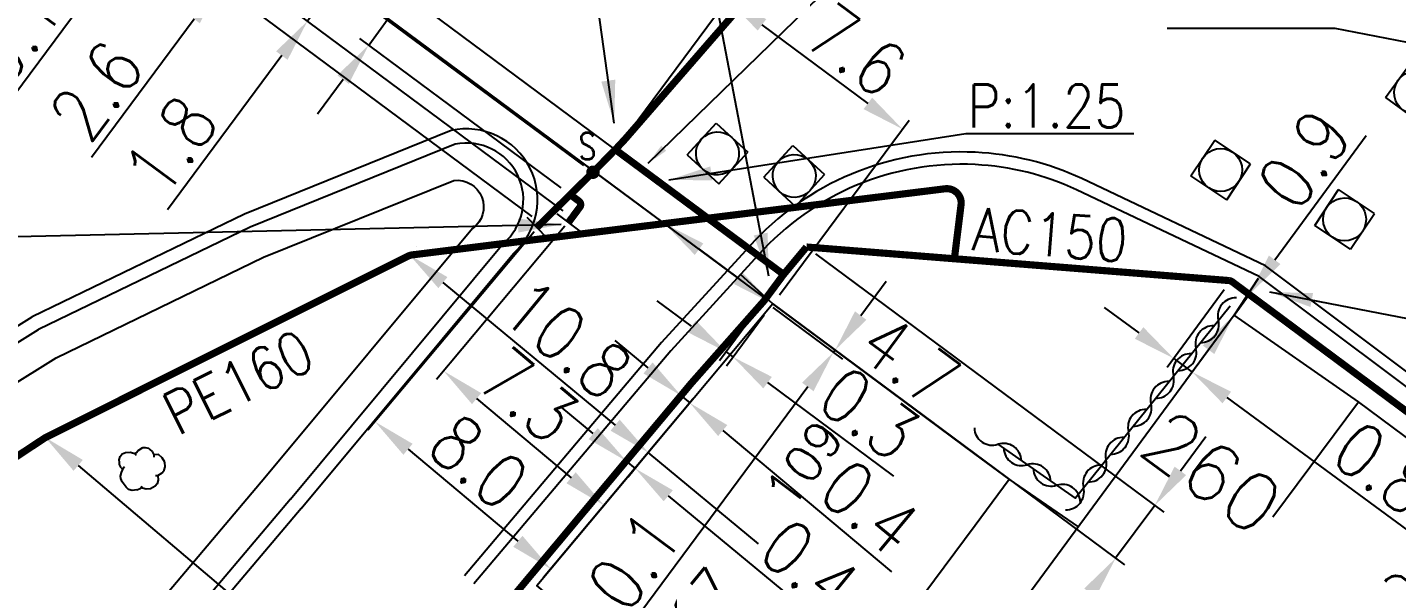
# Model space of a CAD drawing. Header units: millimetres. Extents: x 160996 to 162003, y 120996 to 122000.
# Drawn here: x 161192.4 to 161268.9, y 121861.8 to 121892.7 of the extents above; entities that cross this region are included whole.
import ezdxf
from ezdxf.enums import TextEntityAlignment as Align

# ---------------------------------------------------------------- set-up
doc = ezdxf.new("R2010")
doc.units = ezdxf.units.MM
doc.header["$PDMODE"] = 34
for name, pattern in [('DASHED', [19.05, 12.7, -6.35]), ('L_100_AP', [14, 10, -1.5, 1, -1.5]), ('L_100_PE', [14, 10, -1.5, 1, -1.5])]:
    doc.linetypes.add(name, pattern=pattern)
doc.layers.get('0').update_dxf_attribs({"linetype": 'CONTINUOUS'})
doc.layers.get('Defpoints').update_dxf_attribs({"linetype": 'CONTINUOUS'})
for name, color, linetype in [('L_140', 3, 'CONTINUOUS'), ('L_300', 7, 'CONTINUOUS'), ('L_340', 7, 'CONTINUOUS'), ('L_900', 7, 'CONTINUOUS'), ('W0008', 7, 'CONTINUOUS'), ('W0100', 7, 'CONTINUOUS'), ('W0112', 1, 'DASHED'), ('W0300', 7, 'CONTINUOUS'), ('W0310', 3, 'CONTINUOUS'), ('W0334', 7, 'CONTINUOUS'), ('W0420', 7, 'CONTINUOUS'), ('W0991', 7, 'CONTINUOUS'), ('W1102', 7, 'CONTINUOUS')]:
    doc.layers.add(name, color=color, linetype=linetype)
doc.styles.add('G_ROMANS', font='ROMANS.SHX', dxfattribs={"width": 0.75})
doc.styles.get("Standard").update_dxf_attribs({"font": 'romans.shx', "width": 0.85})
doc.dimstyles.get("Standard").update_dxf_attribs({"dimtxt": 1.5, "dimasz": 1.2, "dimexe": 0.625, "dimexo": 0.625, "dimgap": 0.25, "dimtad": 1, "dimdec": 1, "dimzin": 0, "dimdsep": 46, "dimtxsty": 'Standard', "dimcen": -0.5, "dimadec": 0, "dimazin": 0, "dimtfac": 1, "dimtdec": 1, "dimtmove": 0, "dimatfit": 3, "dimfxl": 0, "dimtolj": 1, "dimtzin": 0, "dimarcsym": 0})

# ---------------------------------------------------------------- blocks, each defined once
blk = doc.blocks.new('L_340_07')
at = {"color": 0, "linetype": 'Continuous', "flags": 128}
blk.add_lwpolyline([(0.35, -0.5), (0.35, 0.5)], dxfattribs=at)
at = {"color": 0, "linetype": 'Continuous', "const_width": 0.25, "flags": 128}
blk.add_lwpolyline([(0, 0), (0.35, 0)], dxfattribs=at)
at = {"color": 0, "linetype": 'Continuous', "width": 0.75, "flags": 3}
for tag, p in [('DEF_LEG', (0.723, -3.465)), ('DEF_COUP', (0.723, -5.965)), ('DEF_TYPE', (0.723, -8.465))]:
    blk.add_attdef(tag, text='', height=1.2, dxfattribs=at).set_placement(p, align=Align.MIDDLE)
blk = doc.blocks.new('T420')
for p, q in [((0.75, 0.75), (-0.75, 0.75)), ((-0.75, 0.75), (-0.75, -0.75)), ((0.75, 0.75), (0.75, -0.75)), ((0.75, -0.75), (-0.75, -0.75))]:
    blk.add_line(p, q)
blk.add_ellipse((0, 0), major_axis=(-0.53, 0.53), ratio=1, start_param=3.926991, end_param=10.210176)
blk = doc.blocks.new('T300')
for p, q in [((-0.8, 0.514), (-0.857, 0.343)), ((-0.686, 0.629), (-0.8, 0.514)), ((-0.571, 0.686), (-0.686, 0.629)), ((-0.457, 0.686), (-0.571, 0.686)), ((-0.286, 0.629), (-0.457, 0.686)), ((-0.286, 0.629), (-0.171, 0.743)), ((-0.229, 0.571), (-0.286, 0.629)), ((-0.171, 0.743), (-0.057, 0.8)), ((-0.057, 0.8), (0.057, 0.8)), ((0.057, 0.8), (0.229, 0.743)), ((0.229, 0.743), (0.343, 0.629)), ((0.343, 0.629), (0.4, 0.514)), ((0.4, 0.514), (0.4, 0.457)), ((-0.857, 0.343), (-0.857, 0.171)), ((-0.857, 0.171), (-0.743, 0.057)), ((-0.8, -0.057), (-0.743, 0.057)), ((-0.743, 0.057), (-0.686, 0.114)), ((0.457, 0.457), (0.343, 0.457)), ((0.571, 0.4), (0.457, 0.457)), ((0.571, 0.4), (0.686, 0.286)), ((0.686, 0.286), (0.743, 0.171)), ((0.743, 0.057), (0.686, -0.171)), ((0.743, 0.171), (0.743, 0.057)), ((-0.8, -0.171), (-0.8, -0.057)), ((-0.8, -0.229), (-0.8, -0.171)), ((-0.743, -0.343), (-0.8, -0.229)), ((-0.686, -0.4), (-0.743, -0.343)), ((-0.514, -0.457), (-0.686, -0.4)), ((-0.4, -0.457), (-0.514, -0.457)), ((-0.4, -0.457), (-0.343, -0.457)), ((-0.343, -0.457), (-0.343, -0.4)), ((-0.343, -0.514), (-0.343, -0.457)), ((0.286, -0.457), (0.229, -0.457)), ((0.457, -0.4), (0.286, -0.457)), ((0.343, -0.514), (0.343, -0.457)), ((0.571, -0.343), (0.457, -0.4)), ((0.629, -0.286), (0.571, -0.343)), ((0.686, -0.171), (0.629, -0.286)), ((-0.286, -0.629), (-0.343, -0.514)), ((-0.171, -0.743), (-0.286, -0.629)), ((-0.057, -0.8), (-0.171, -0.743)), ((0.057, -0.8), (-0.057, -0.8)), ((0.171, -0.743), (0.057, -0.8)), ((0.229, -0.686), (0.171, -0.743)), ((0.286, -0.629), (0.229, -0.686)), ((0.343, -0.514), (0.286, -0.629))]:
    blk.add_line(p, q)
blk = doc.blocks.new('t310o')
at = {"color": 0, "linetype": 'Continuous'}
for centre, start, end in [((-0.5, 0.375), 216.8699, 323.1304), ((0.5, -0.375), 36.8699, 143.1303)]:
    blk.add_arc(centre, 0.625, start, end, dxfattribs=at)
blk = doc.blocks.new('*D1757')
at = {"layer": 'Defpoints', "color": 0, "linetype": 'Continuous', "transparency": 16777216}
for p in [(161193.417, 121869.777), (161213.564, 121852.717), (161213.564, 121852.717)]:
    blk.add_point(p, dxfattribs=at)
at = {"layer": 'L_140', "color": 0, "linetype": 'Continuous', "lineweight": -2, "transparency": 16777216}
for p, q in [((161195.249, 121868.226), (161211.733, 121854.268)), ((161213.564, 121852.717), (161226.472, 121841.787))]:
    blk.add_line(p, q, dxfattribs=at)
at = {"layer": 'L_140', "color": 0, "linetype": 'Continuous', "transparency": 16777216}
for points in [[(161195.507, 121868.531), (161194.99, 121867.921), (161193.417, 121869.777)], [(161211.991, 121854.573), (161211.474, 121853.962), (161213.564, 121852.717)]]:
    blk.add_solid(points, dxfattribs=at)
at = {"layer": 'L_140', "color": 0, "linetype": 'Continuous', "transparency": 16777216, "insert": (161224.556, 121846.03), "char_height": 3, "attachment_point": 5, "rotation": 319.74333}
blk.add_mtext('\\A1;16.5', dxfattribs=at)
blk = doc.blocks.new('*D1758')
at = {"layer": 'Defpoints', "color": 0, "linetype": 'Continuous', "transparency": 16777216}
for p in [(161213.762, 121879.958), (161227.077, 121868.943), (161227.077, 121868.943)]:
    blk.add_point(p, dxfattribs=at)
at = {"layer": 'L_140', "color": 0, "linetype": 'Continuous', "lineweight": -2, "transparency": 16777216}
for p, q in [((161214.161, 121880.439), (161214.161, 121880.439)), ((161215.612, 121878.428), (161225.227, 121870.473))]:
    blk.add_line(p, q, dxfattribs=at)
at = {"layer": 'L_140', "color": 0, "linetype": 'Continuous', "transparency": 16777216}
for points in [[(161215.866, 121878.736), (161215.357, 121878.12), (161213.762, 121879.958)], [(161225.482, 121870.781), (161224.972, 121870.164), (161227.077, 121868.943)]]:
    blk.add_solid(points, dxfattribs=at)
at = {"layer": 'L_140', "color": 0, "linetype": 'Continuous', "transparency": 16777216, "insert": (161222.551, 121875.283), "char_height": 3, "attachment_point": 5, "rotation": 320.39852}
blk.add_mtext('\\A1;10.8', dxfattribs=at)
blk = doc.blocks.new('*D1759')
at = {"layer": 'Defpoints', "color": 0, "linetype": 'Continuous', "transparency": 16777216}
for p in [(161259.604, 121878.53), (161259.782, 121876.612), (161257.446, 121873.436)]:
    blk.add_point(p, dxfattribs=at)
at = {"layer": 'L_140', "color": 0, "linetype": 'Continuous', "lineweight": -2, "transparency": 16777216}
for p, q in [((161259.234, 121878.027), (161256.044, 121873.691)), ((161254.481, 121875.616), (161252.548, 121877.038)), ((161259.411, 121876.108), (161257.075, 121872.932)), ((161256.415, 121874.194), (161257.446, 121873.436)), ((161259.379, 121872.014), (161269.48, 121864.584))]:
    blk.add_line(p, q, dxfattribs=at)
at = {"layer": 'L_140', "color": 0, "linetype": 'Continuous', "transparency": 16777216}
for points in [[(161254.718, 121875.938), (161254.244, 121875.294), (161256.415, 121874.194)], [(161259.616, 121872.336), (161259.142, 121871.691), (161257.446, 121873.436)]]:
    blk.add_solid(points, dxfattribs=at)
at = {"layer": 'L_140', "color": 0, "linetype": 'Continuous', "transparency": 16777216, "insert": (161268.11, 121868.074), "char_height": 3, "attachment_point": 5, "rotation": 323.66294}
blk.add_mtext('\\A1;0.8', dxfattribs=at)
blk = doc.blocks.new('*D1760')
at = {"layer": 'Defpoints', "color": 0, "linetype": 'Continuous', "transparency": 16777216}
for p in [(161260.631, 121877.767), (161259.782, 121876.612), (161259.782, 121876.612)]:
    blk.add_point(p, dxfattribs=at)
at = {"layer": 'L_140', "color": 0, "linetype": 'Continuous', "lineweight": -2, "transparency": 16777216}
for p, q in [((161262.053, 121879.7), (161267.162, 121886.645)), ((161259.782, 121876.612), (161260.631, 121877.767)), ((161258.36, 121874.678), (161256.938, 121872.745))]:
    blk.add_line(p, q, dxfattribs=at)
at = {"layer": 'L_140', "color": 0, "linetype": 'Continuous', "transparency": 16777216}
for points in [[(161261.731, 121879.937), (161262.376, 121879.463), (161260.631, 121877.767)], [(161258.038, 121874.915), (161258.682, 121874.441), (161259.782, 121876.612)]]:
    blk.add_solid(points, dxfattribs=at)
at = {"layer": 'L_140', "color": 0, "linetype": 'Continuous', "transparency": 16777216, "insert": (161263.708, 121885.324), "char_height": 3, "attachment_point": 5, "rotation": 53.66294}
blk.add_mtext('\\A1;0.9', dxfattribs=at)
blk = doc.blocks.new('*D1763')
at = {"layer": 'Defpoints', "color": 0, "linetype": 'Continuous', "transparency": 16777216}
for p in [(161233.539, 121877.406), (161234.027, 121877.243), (161237.509, 121874.659)]:
    blk.add_point(p, dxfattribs=at)
at = {"layer": 'L_140', "color": 0, "linetype": 'Continuous', "lineweight": -2, "transparency": 16777216}
for p, q in [((161238.939, 121876.587), (161240.369, 121878.515)), ((161234.041, 121877.033), (161237.916, 121874.159)), ((161234.529, 121876.87), (161238.011, 121874.287)), ((161237.509, 121874.659), (161237.414, 121874.531)), ((161235.984, 121872.603), (161226.235, 121859.461))]:
    blk.add_line(p, q, dxfattribs=at)
at = {"layer": 'L_140', "color": 0, "linetype": 'Continuous', "transparency": 16777216}
for points in [[(161238.618, 121876.825), (161239.26, 121876.349), (161237.509, 121874.659)], [(161235.663, 121872.842), (161236.305, 121872.365), (161237.414, 121874.531)]]:
    blk.add_solid(points, dxfattribs=at)
at = {"layer": 'L_140', "color": 0, "linetype": 'Continuous', "transparency": 16777216, "insert": (161226.301, 121862.907), "char_height": 3, "attachment_point": 5, "rotation": 53.43189}
blk.add_mtext('\\A1;0.1', dxfattribs=at)
blk = doc.blocks.new('*D1764')
at = {"layer": 'Defpoints', "color": 0, "linetype": 'Continuous', "transparency": 16777216}
for p in [(161227.987, 121881.723), (161234.027, 121877.243), (161234.027, 121877.243)]:
    blk.add_point(p, dxfattribs=at)
at = {"layer": 'L_140', "color": 0, "linetype": 'Continuous', "lineweight": -2, "transparency": 16777216}
for p, q in [((161228.36, 121882.225), (161228.36, 121882.225)), ((161229.915, 121880.293), (161232.099, 121878.672)), ((161234.027, 121877.243), (161243.034, 121870.561)), ((161234.399, 121877.745), (161234.399, 121877.745))]:
    blk.add_line(p, q, dxfattribs=at)
at = {"layer": 'L_140', "color": 0, "linetype": 'Continuous', "transparency": 16777216}
for points in [[(161230.153, 121880.614), (161229.677, 121879.972), (161227.987, 121881.723)], [(161232.338, 121878.994), (161231.861, 121878.351), (161234.027, 121877.243)]]:
    blk.add_solid(points, dxfattribs=at)
at = {"layer": 'L_140', "color": 0, "linetype": 'Continuous', "transparency": 16777216, "insert": (161241.679, 121874.057), "char_height": 3, "attachment_point": 5, "rotation": 323.43189}
blk.add_mtext('\\A1;4.7', dxfattribs=at)
blk = doc.blocks.new('*D1765')
at = {"layer": 'Defpoints', "color": 0, "linetype": 'Continuous', "transparency": 16777216}
for p in [(161233.539, 121877.406), (161233.924, 121877.12), (161231.813, 121874.274)]:
    blk.add_point(p, dxfattribs=at)
at = {"layer": 'L_140', "color": 0, "linetype": 'Continuous', "lineweight": -2, "transparency": 16777216}
for p, q in [((161229.5, 121875.99), (161227.572, 121877.419)), ((161233.166, 121876.904), (161231.055, 121874.058)), ((161233.552, 121876.618), (161231.441, 121873.772)), ((161231.427, 121874.56), (161231.813, 121874.274)), ((161233.74, 121872.844), (161240.772, 121867.628))]:
    blk.add_line(p, q, dxfattribs=at)
at = {"layer": 'L_140', "color": 0, "linetype": 'Continuous', "transparency": 16777216}
for points in [[(161229.738, 121876.311), (161229.262, 121875.668), (161231.427, 121874.56)], [(161233.979, 121873.165), (161233.502, 121872.523), (161231.813, 121874.274)]]:
    blk.add_solid(points, dxfattribs=at)
at = {"layer": 'L_140', "color": 0, "linetype": 'Continuous', "transparency": 16777216, "insert": (161239.416, 121871.124), "char_height": 3, "attachment_point": 5, "rotation": 323.43189}
blk.add_mtext('\\A1;0.3', dxfattribs=at)
blk = doc.blocks.new('*D1766')
at = {"layer": 'Defpoints', "color": 0, "linetype": 'Continuous', "transparency": 16777216}
for p in [(161241.266, 121887.001), (161225.262, 121885.837), (161234.027, 121877.243)]:
    blk.add_point(p, dxfattribs=at)
at = {"layer": 'L_140', "color": 0, "linetype": 'Continuous', "lineweight": -2, "transparency": 16777216}
for p, q in [((161225.634, 121886.339), (161231.872, 121894.748)), ((161233.427, 121892.816), (161239.338, 121888.431)), ((161234.399, 121877.745), (161241.638, 121887.503))]:
    blk.add_line(p, q, dxfattribs=at)
at = {"layer": 'L_140', "color": 0, "linetype": 'Continuous', "transparency": 16777216}
for points in [[(161233.666, 121893.137), (161233.189, 121892.495), (161231.5, 121894.246)], [(161239.577, 121888.752), (161239.1, 121888.11), (161241.266, 121887.001)]]:
    blk.add_solid(points, dxfattribs=at)
at = {"layer": 'L_140', "color": 0, "linetype": 'Continuous', "transparency": 16777216, "insert": (161238.705, 121891.392), "char_height": 3, "attachment_point": 5, "rotation": 323.43189}
blk.add_mtext('\\A1;7.6', dxfattribs=at)
blk = doc.blocks.new('*D1767')
at = {"layer": 'Defpoints', "color": 0, "linetype": 'Continuous', "transparency": 16777216}
for p in [(161201.139, 121901.639), (161223.99, 121884.588), (161234.027, 121877.243)]:
    blk.add_point(p, dxfattribs=at)
at = {"layer": 'L_300', "color": 0, "linetype": 'Continuous', "lineweight": -2, "transparency": 16777216}
for p, q in [((161202.569, 121903.567), (161203.999, 121905.494)), ((161223.488, 121884.96), (161200.589, 121901.947)), ((161233.525, 121877.615), (161200.637, 121902.011)), ((161201.139, 121901.639), (161201.091, 121901.575)), ((161199.661, 121899.647), (161191.656, 121888.855))]:
    blk.add_line(p, q, dxfattribs=at)
at = {"layer": 'L_300', "color": 0, "linetype": 'Continuous', "transparency": 16777216}
for points in [[(161202.248, 121903.805), (161202.89, 121903.328), (161201.139, 121901.639)], [(161199.34, 121899.885), (161199.983, 121899.409), (161201.091, 121901.575)]]:
    blk.add_solid(points, dxfattribs=at)
at = {"layer": 'L_300', "color": 0, "linetype": 'Continuous', "transparency": 16777216, "insert": (161191.722, 121892.301), "char_height": 3, "attachment_point": 5, "rotation": 53.43189}
blk.add_mtext('\\A1;0.1', dxfattribs=at)
blk = doc.blocks.new('*D1768')
at = {"layer": 'Defpoints', "color": 0, "linetype": 'Continuous', "transparency": 16777216}
for p in [(161212.563, 121893.164), (161222.721, 121883.338), (161234.027, 121877.243)]:
    blk.add_point(p, dxfattribs=at)
at = {"layer": 'L_140', "color": 0, "linetype": 'Continuous', "lineweight": -2, "transparency": 16777216}
for p, q in [((161213.993, 121895.092), (161221.796, 121905.61)), ((161233.525, 121877.615), (161212.061, 121893.537)), ((161211.467, 121891.687), (161212.563, 121893.164)), ((161222.219, 121883.711), (161210.965, 121892.059)), ((161210.037, 121889.759), (161208.607, 121887.831))]:
    blk.add_line(p, q, dxfattribs=at)
at = {"layer": 'L_140', "color": 0, "linetype": 'Continuous', "transparency": 16777216}
for points in [[(161213.672, 121895.33), (161214.314, 121894.854), (161212.563, 121893.164)], [(161209.716, 121889.997), (161210.359, 121889.521), (161211.467, 121891.687)]]:
    blk.add_solid(points, dxfattribs=at)
at = {"layer": 'L_140', "color": 0, "linetype": 'Continuous', "transparency": 16777216, "insert": (161218.408, 121904.401), "char_height": 3, "attachment_point": 5, "rotation": 53.43189}
blk.add_mtext('\\A1;1.2', dxfattribs=at)
blk = doc.blocks.new('*D1769')
at = {"layer": 'Defpoints', "color": 0, "linetype": 'Continuous', "transparency": 16777216}
for p in [(161209.717, 121895.276), (161222.829, 121882.063), (161234.027, 121877.243)]:
    blk.add_point(p, dxfattribs=at)
at = {"layer": 'L_340', "color": 0, "linetype": 'Continuous', "lineweight": -2, "transparency": 16777216}
for p, q in [((161211.147, 121897.204), (161212.576, 121899.131)), ((161233.525, 121877.615), (161209.215, 121895.648)), ((161209.717, 121895.276), (161208.049, 121893.027)), ((161222.327, 121882.435), (161207.547, 121893.4)), ((161206.619, 121891.1), (161200.226, 121882.481))]:
    blk.add_line(p, q, dxfattribs=at)
at = {"layer": 'L_340', "color": 0, "linetype": 'Continuous', "transparency": 16777216}
for points in [[(161210.825, 121897.442), (161211.468, 121896.965), (161209.717, 121895.276)], [(161206.297, 121891.338), (161206.94, 121890.861), (161208.049, 121893.027)]]:
    blk.add_solid(points, dxfattribs=at)
at = {"layer": 'L_340', "color": 0, "linetype": 'Continuous', "transparency": 16777216, "insert": (161200.4, 121886.074), "char_height": 3, "attachment_point": 5, "rotation": 53.43189}
blk.add_mtext('\\A1;1.8', dxfattribs=at)
blk = doc.blocks.new('*D1770')
at = {"layer": 'Defpoints', "color": 0, "linetype": 'Continuous', "transparency": 16777216}
for p in [(161205.58, 121898.345), (161221.105, 121881.748), (161234.027, 121877.243)]:
    blk.add_point(p, dxfattribs=at)
at = {"layer": 'L_340', "color": 0, "linetype": 'Continuous', "lineweight": -2, "transparency": 16777216}
for p, q in [((161207.01, 121900.272), (161208.44, 121902.2)), ((161233.525, 121877.615), (161205.078, 121898.717)), ((161205.58, 121898.345), (161203.149, 121895.068)), ((161220.603, 121882.121), (161202.647, 121895.44)), ((161201.719, 121893.14), (161195.988, 121885.414))]:
    blk.add_line(p, q, dxfattribs=at)
at = {"layer": 'L_340', "color": 0, "linetype": 'Continuous', "transparency": 16777216}
for points in [[(161206.689, 121900.51), (161207.331, 121900.034), (161205.58, 121898.345)], [(161201.398, 121893.379), (161202.041, 121892.902), (161203.149, 121895.068)]]:
    blk.add_solid(points, dxfattribs=at)
at = {"layer": 'L_340', "color": 0, "linetype": 'Continuous', "transparency": 16777216, "insert": (161196.271, 121889.152), "char_height": 3, "attachment_point": 5, "rotation": 53.43189}
blk.add_mtext('\\A1;2.6', dxfattribs=at)
blk = doc.blocks.new('*D1771')
at = {"layer": 'Defpoints', "color": 0, "linetype": 'Continuous', "transparency": 16777216}
for p in [(161229.478, 121872.807), (161229.968, 121872.396), (161229.395, 121871.712)]:
    blk.add_point(p, dxfattribs=at)
at = {"layer": 'L_140', "color": 0, "linetype": 'Continuous', "lineweight": -2, "transparency": 16777216}
for p, q in [((161227.065, 121873.663), (161225.224, 121875.204)), ((161229.076, 121872.328), (161228.503, 121871.643)), ((161228.905, 121872.123), (161229.395, 121871.712)), ((161229.567, 121871.917), (161228.994, 121871.232)), ((161231.235, 121870.171), (161240.652, 121862.285))]:
    blk.add_line(p, q, dxfattribs=at)
at = {"layer": 'L_140', "color": 0, "linetype": 'Continuous', "transparency": 16777216}
for points in [[(161227.321, 121873.97), (161226.808, 121873.357), (161228.905, 121872.123)], [(161231.492, 121870.477), (161230.978, 121869.864), (161229.395, 121871.712)]]:
    blk.add_solid(points, dxfattribs=at)
at = {"layer": 'L_140', "color": 0, "linetype": 'Continuous', "transparency": 16777216, "insert": (161239.458, 121865.893), "char_height": 3, "attachment_point": 5, "rotation": 320.05693}
blk.add_mtext('\\A1;0.4', dxfattribs=at)
blk = doc.blocks.new('*D1772')
at = {"layer": 'Defpoints', "color": 0, "linetype": 'Continuous', "transparency": 16777216}
for p in [(161222.829, 121882.063), (161229.968, 121872.396), (161224.608, 121865.995)]:
    blk.add_point(p, dxfattribs=at)
at = {"layer": 'L_340', "color": 0, "linetype": 'Continuous', "lineweight": -2, "transparency": 16777216}
for p, q in [((161222.428, 121881.584), (161215.252, 121873.015)), ((161217.493, 121871.953), (161222.768, 121867.536)), ((161229.567, 121871.917), (161224.207, 121865.516))]:
    blk.add_line(p, q, dxfattribs=at)
at = {"layer": 'L_340', "color": 0, "linetype": 'Continuous', "transparency": 16777216}
for points in [[(161217.75, 121872.26), (161217.236, 121871.646), (161215.653, 121873.494)], [(161223.025, 121867.842), (161222.511, 121867.229), (161224.608, 121865.995)]]:
    blk.add_solid(points, dxfattribs=at)
at = {"layer": 'L_340', "color": 0, "linetype": 'Continuous', "transparency": 16777216, "insert": (161220.393, 121872.133), "char_height": 3, "attachment_point": 5, "rotation": 320.05693}
blk.add_mtext('\\A1;7.3', dxfattribs=at)
blk = doc.blocks.new('*D1773')
at = {"layer": 'Defpoints', "color": 0, "linetype": 'Continuous', "transparency": 16777216}
for p in [(161221.105, 121881.748), (161229.968, 121872.396), (161221.636, 121862.446)]:
    blk.add_point(p, dxfattribs=at)
at = {"layer": 'L_340', "color": 0, "linetype": 'Continuous', "lineweight": -2, "transparency": 16777216}
for p, q in [((161220.703, 121881.269), (161211.422, 121870.185)), ((161229.567, 121871.917), (161221.235, 121861.967)), ((161213.663, 121869.123), (161219.796, 121863.987))]:
    blk.add_line(p, q, dxfattribs=at)
at = {"layer": 'L_340', "color": 0, "linetype": 'Continuous', "transparency": 16777216}
for points in [[(161213.92, 121869.43), (161213.406, 121868.817), (161211.823, 121870.664)], [(161220.053, 121864.294), (161219.54, 121863.681), (161221.636, 121862.446)]]:
    blk.add_solid(points, dxfattribs=at)
at = {"layer": 'L_340', "color": 0, "linetype": 'Continuous', "transparency": 16777216, "insert": (161217.62, 121868.418), "char_height": 3, "attachment_point": 5, "rotation": 320.05693}
blk.add_mtext('\\A1;8.0', dxfattribs=at)
blk = doc.blocks.new('*D1791')
at = {"layer": 'Defpoints', "color": 0, "linetype": 'Continuous', "transparency": 16777216}
for p in [(161226.583, 121869.351), (161227.077, 121868.943), (161226.345, 121868.059)]:
    blk.add_point(p, dxfattribs=at)
at = {"layer": 'L_140', "color": 0, "linetype": 'Continuous', "lineweight": -2, "transparency": 16777216}
for p, q in [((161224.003, 121869.997), (161222.154, 121871.526)), ((161226.185, 121868.869), (161225.454, 121867.985)), ((161225.852, 121868.467), (161226.345, 121868.059)), ((161226.678, 121868.461), (161225.947, 121867.577)), ((161228.194, 121866.529), (161237.322, 121858.977))]:
    blk.add_line(p, q, dxfattribs=at)
at = {"layer": 'L_140', "color": 0, "linetype": 'Continuous', "transparency": 16777216}
for points in [[(161224.258, 121870.305), (161223.748, 121869.688), (161225.852, 121868.467)], [(161228.449, 121866.837), (161227.939, 121866.221), (161226.345, 121868.059)]]:
    blk.add_solid(points, dxfattribs=at)
at = {"layer": 'L_140', "color": 0, "linetype": 'Continuous', "transparency": 16777216, "insert": (161236.107, 121862.579), "char_height": 3, "attachment_point": 5, "rotation": 320.39852}
blk.add_mtext('\\A1;0.4', dxfattribs=at)
blk = doc.blocks.new('*D1792')
at = {"layer": 'Defpoints', "color": 0, "linetype": 'Continuous', "transparency": 16777216}
for p in [(161197.071, 121904.657), (161234.635, 121878.884), (161234.027, 121877.243)]:
    blk.add_point(p, dxfattribs=at)
at = {"layer": 'L_140', "color": 0, "linetype": 'Continuous', "lineweight": -2, "transparency": 16777216}
for p, q in [((161199.502, 121907.934), (161200.931, 121909.861)), ((161234.133, 121879.256), (161197.57, 121906.378)), ((161198.072, 121906.006), (161197.071, 121904.657)), ((161233.525, 121877.615), (161196.569, 121905.029)), ((161195.641, 121902.729), (161187.592, 121891.879))]:
    blk.add_line(p, q, dxfattribs=at)
at = {"layer": 'L_140', "color": 0, "linetype": 'Continuous', "transparency": 16777216}
for points in [[(161199.18, 121908.172), (161199.823, 121907.695), (161198.072, 121906.006)], [(161195.32, 121902.968), (161195.962, 121902.491), (161197.071, 121904.657)]]:
    blk.add_solid(points, dxfattribs=at)
at = {"layer": 'L_140', "color": 0, "linetype": 'Continuous', "transparency": 16777216, "insert": (161187.803, 121895.52), "char_height": 3, "attachment_point": 5, "rotation": 53.43189}
blk.add_mtext('\\A1;1.4', dxfattribs=at)
blk = doc.blocks.new('*D1793')
at = {"layer": 'Defpoints', "color": 0, "linetype": 'Continuous', "transparency": 16777216}
for p in [(161235.913, 121880.415), (161234.027, 121877.243), (161253.17, 121863.043)]:
    blk.add_point(p, dxfattribs=at)
at = {"layer": 'L_140', "color": 0, "linetype": 'Continuous', "lineweight": -2, "transparency": 16777216}
for p, q in [((161236.415, 121880.043), (161255.859, 121865.619)), ((161234.529, 121876.87), (161253.672, 121862.67)), ((161256.787, 121867.919), (161258.217, 121869.846)), ((161255.357, 121865.991), (161253.17, 121863.043)), ((161251.74, 121861.115), (161244.655, 121851.565))]:
    blk.add_line(p, q, dxfattribs=at)
at = {"layer": 'L_140', "color": 0, "linetype": 'Continuous', "transparency": 16777216}
for points in [[(161256.466, 121868.157), (161257.108, 121867.68), (161255.357, 121865.991)], [(161251.419, 121861.353), (161252.061, 121860.877), (161253.17, 121863.043)]]:
    blk.add_solid(points, dxfattribs=at)
at = {"layer": 'L_140', "color": 0, "linetype": 'Continuous', "transparency": 16777216, "insert": (161244.939, 121855.303), "char_height": 3, "attachment_point": 5, "rotation": 53.43189}
blk.add_mtext('\\A1;2.3', dxfattribs=at)
blk = doc.blocks.new('L_300_11')
at = {"color": 0, "linetype": 'Continuous', "const_width": 0.248, "flags": 128}
blk.add_lwpolyline([(-0.126, 0, 1), (0.126, 0, 1)], format="xyb", close=True, dxfattribs=at)
at = {"linetype": 'Continuous', "style": 'G_ROMANS', "width": 0.75}
blk.add_attdef('S', text='', height=1, dxfattribs=at).set_placement((0, 1.35), align=Align.MIDDLE_CENTER)
at = {"color": 0, "linetype": 'Continuous', "width": 0.75, "flags": 3}
for tag, p in [('DEF_LEG', (0, -5)), ('DEF_COUP', (0, -7.5)), ('DEF_TYPE', (0, -10))]:
    blk.add_attdef(tag, text='', height=1.2, dxfattribs=at).set_placement(p, align=Align.MIDDLE)
blk = doc.blocks.new('detail03')
at = {"layer": 'L_140', "linetype": 'L_100_AP', "const_width": 0.4, "flags": 128}
for points in [[(161246.614, 121910.607), (161245.673, 121909.312), (161225.789, 121886.443), (161225.238, 121885.854), (161223.99, 121884.588), (161222.721, 121883.338), (161221.105, 121881.748)], [(161225.238, 121885.854), (161228.538, 121883.406), (161233.743, 121879.545), (161234.635, 121878.884)]]:
    blk.add_lwpolyline(points, dxfattribs=at)
at = {"layer": 'L_140', "linetype": 'L_100_PE', "const_width": 0.4, "flags": 128}
blk.add_lwpolyline([(161186.334, 121865.108), (161193.377, 121869.751, -0.029715), (161193.46, 121869.798), (161213.639, 121879.896, -0.085335), (161213.899, 121879.975), (161227.987, 121881.723), (161243.65, 121883.666, -0.488415), (161244.542, 121882.774), (161244.169, 121879.759)], format="xyb", dxfattribs=at)
at = {"layer": 'L_140', "linetype": 'L_100_AP', "const_width": 0.4, "flags": 128}
blk.add_lwpolyline([(161222.721, 121883.338), (161223.208, 121882.977, -0.414214), (161223.258, 121882.641), (161222.829, 121882.063)], format="xyb", dxfattribs=at)
at = {"layer": 'L_140', "linetype": 'L_100_AP', "flags": 128}
blk.add_lwpolyline([(161210.952, 121850.639, 0.4, 0.4, 0), (161226.583, 121869.351, 0.4, 0.4, 0), (161229.478, 121872.807, 0.4, 0.4, 0), (161233.539, 121877.406, 0.4, 0.4, 0), (161234.206, 121878.305, 0.4, 0.4, 0), (161234.635, 121878.884, 0.4, 0.4, 0), (161235.913, 121880.415, 0.4, 0.4, -0.270216), (161235.913, 121880.415, 0.4, 0.4, 0), (161259.499, 121878.543, 0.4, 0.4, -0.129715), (161259.689, 121878.467, 0.4, 0.4, 0), (161260.631, 121877.767, 0.4, 0.4, 0), (161283.729, 121860.603, 0.4, 0.4, 0.199881), (161284.028, 121860.528, 0.4, 0.4, 0), (161285.702, 121860.781, 0.4, 0.4, -0.204412), (161286.006, 121860.703, 0.4, 0.4, 0), (161287.48, 121859.567, 0.4, 0.4, 0), (161288.983, 121858.44, 0.4, 0.4, -0.11136), (161289.098, 121858.306, 0.4, 0.4, 0), (161289.843, 121856.889, 0.4, 0.4, 0.11065), (161289.956, 121856.756, 0.4, 0.4, 0), (161292.783, 121854.625, 0, 0, 0)], format="xyseb", dxfattribs=at)
at = {"layer": 'L_900', "color": 7, "linetype": 'Continuous'}
blk.add_circle((161232.118, 121894.504), 72.6, dxfattribs=at)
at = {"layer": 'W0008', "color": 7}
for points in [[(161207.703, 121865.826), (161219.544, 121880.055, 0.775723), (161216.067, 121886.913), (161204.534, 121882.251), (161192.683, 121876.524)], [(161245.326, 121885.703, 0.225772), (161232.712, 121880.428), (161227.817, 121875.08), (161216.809, 121862.064)], [(161293.382, 121855.549), (161285.915, 121861.099), (161268.383, 121874.232), (161261.546, 121879.359), (161251.287, 121884.231, 0.097399), (161245.326, 121885.703)], [(161207.703, 121865.826), (161193.085, 121848.534, -0.178423), (161185.86, 121845.421, -0.138386), (161179.23, 121846.914, -0.206801), (161173.367, 121854.369, -0.339483), (161179.077, 121868.028), (161192.683, 121876.524)]]:
    blk.add_lwpolyline(points, format="xyb", dxfattribs=at)
at = {"layer": 'W0100', "color": 7}
for points in [[(161245.326, 121868.861), (161234.027, 121877.243), (161220.848, 121861.505), (161226.982, 121856.369)], [(161291.828, 121853.208), (161283.941, 121858.986), (161266.725, 121871.773), (161259.782, 121876.612), (161246.25, 121858.215)], [(161245.326, 121864.895), (161247.223, 121867.453), (161245.326, 121868.861)], [(161242.457, 121861.028), (161245.326, 121864.895)]]:
    blk.add_lwpolyline(points, dxfattribs=at)
at = {"layer": 'W0112', "color": 7}
blk.add_lwpolyline([(161251.09, 121864.795), (161247.223, 121867.453)], dxfattribs=at)
at = {"layer": 'W0310', "color": 7}
blk.add_lwpolyline([(161246.598, 121869.402), (161250.906, 121866.404), (161259.562, 121877.138)], dxfattribs=at)
at = {"layer": 'W0334', "color": 7}
for points in [[(161207.096, 121866.331), (161218.979, 121880.61, 0.775251), (161216.299, 121886.155), (161204.854, 121881.529), (161193.026, 121875.813)], [(161245.326, 121885.015, 0.226403), (161233.222, 121879.967), (161228.333, 121874.626), (161217.334, 121861.621)], [(161293.009, 121854.969), (161285.503, 121860.548), (161267.971, 121873.682), (161261.189, 121878.768), (161250.995, 121883.609, 0.096813), (161245.326, 121885.015)], [(161194.011, 121874.237), (161205.603, 121879.839), (161216.221, 121884.131, -0.775251), (161217.267, 121881.441), (161205.677, 121867.531), (161191.163, 121850.36, -0.174431), (161185.718, 121848.065, -0.138386), (161180.49, 121849.242, -0.206801), (161175.926, 121855.045, -0.340868), (161180.434, 121865.755), (161194.011, 121874.237)], [(161207.096, 121866.331), (161192.511, 121849.076, -0.177391), (161185.817, 121846.209, -0.138386), (161179.605, 121847.608, -0.206801), (161174.129, 121854.57, -0.339843), (161179.482, 121867.351), (161193.026, 121875.813)]]:
    blk.add_lwpolyline(points, format="xyb", dxfattribs=at)
for points in [[(161234.027, 121877.243), (161232.231, 121878.885)], [(161261.138, 121878.651), (161259.782, 121876.612)]]:
    blk.add_lwpolyline(points, dxfattribs=at)
at = {"layer": 'W1102', "color": 7}
for p, q in [((161261.953, 121865.348), (161266.725, 121871.773)), ((161233.24, 121863.843), (161227.077, 121868.943))]:
    blk.add_line(p, q, dxfattribs=at)
at = {"layer": 'L_300', "ltscale": 0.5}
ref = blk.add_blockref('L_300_11', (161223.99, 121884.588), dxfattribs=dict(at, xscale=1.5, yscale=1.5, zscale=1.5, rotation=44.0495168126534))
ref.add_attrib('S', 'S', dxfattribs={"layer": '0', "linetype": 'Continuous', "height": 1.5, "style": 'G_ROMANS', "width": 0.75}).set_placement((161223.674, 121886.042), align=Align.MIDDLE_CENTER)
at = {"layer": 'L_340', "yscale": 1.599999999998545, "zscale": 1.6}
for p, rotation in [((161222.829, 121882.063), 233.4318939415539), ((161221.105, 121881.748), 224.5236025693431)]:
    blk.add_blockref('L_340_07', p, dxfattribs=dict(at, rotation=rotation))
at = {"layer": 'W0300', "color": 7, "xscale": 1.599999999997853, "yscale": 1.599999999997853, "zscale": 1.599999999997853, "rotation": 229.6106898124826}
blk.add_blockref('T300', (161198.626, 121867.965), dxfattribs=at)
at = {"layer": 'W0310', "color": 7}
for p, xscale, yscale, zscale, rotation in [((161258.91, 121876.33), 1.599999999999444, 1.599999999999444, 1.599999999999444, 51.11703146349389), ((161257.655, 121874.773), 1.599999999999444, 1.599999999999444, 1.599999999999444, 51.11703146349389), ((161256.399, 121873.216), 1.599999999999444, 1.599999999999444, 1.599999999999444, 51.11703146349389), ((161255.144, 121871.659), 1.599999999999444, 1.599999999999444, 1.599999999999444, 51.11703146349389), ((161253.889, 121870.102), 1.599999999999444, 1.599999999999444, 1.599999999999444, 51.11703146349389), ((161246.598, 121869.402), 1.599999999990098, 1.599999999990098, 1.599999999990098, 325.1568096527304), ((161252.633, 121868.545), 1.599999999999444, 1.599999999999444, 1.599999999999444, 51.11703146349389), ((161248.24, 121868.26), 1.599999999990098, 1.599999999990098, 1.599999999990098, 325.1568096527304), ((161249.881, 121867.117), 1.599999999990098, 1.599999999990098, 1.599999999990098, 325.1568096527304), ((161251.378, 121866.989), 1.599999999999444, 1.599999999999444, 1.599999999999444, 51.11703146349389)]:
    blk.add_blockref('t310o', p, dxfattribs=dict(at, xscale=xscale, yscale=yscale, zscale=zscale, rotation=rotation))
at = {"layer": 'W0420', "color": 7}
for p, xscale, yscale, zscale, rotation in [((161269.921, 121889.027), 1.59999999999184, 1.59999999999184, 1.59999999999184, 143.7937794537169), ((161230.941, 121885.638), 1.59999999998985, 1.59999999998985, 1.59999999998985, 137.5502959807434), ((161259.039, 121884.714), 1.599999999998303, 1.599999999998303, 1.599999999998303, 236.3759462683389), ((161235.228, 121884.38), 1.59999999998985, 1.59999999998985, 1.59999999998985, 137.5502959807434), ((161265.953, 121881.954), 1.599999999998303, 1.599999999998303, 1.599999999998303, 236.3759462683389)]:
    blk.add_blockref('T420', p, dxfattribs=dict(at, xscale=xscale, yscale=yscale, zscale=zscale, rotation=rotation))
at = {"layer": 'L_140', "linetype": 'Continuous', "width": 0.85}
for s, rotation, p in [('AC150', 355.46284, (161245.103, 121880.247)), ('PE160', 26.5837, (161200.817, 121869.84))]:
    blk.add_text(s, height=2.4, rotation=rotation, dxfattribs=at).set_placement(p)
at = {"layer": 'L_140', "linetype": 'Continuous', "insert": (161244.904, 121887.091), "char_height": 2.4, "attachment_point": 7}
blk.add_mtext('\\A1;P:1.25', dxfattribs=at)
at = {"layer": 'W0991', "color": 7}
for s, height, rotation, p in [('109', 2, 53.43189, (161235.771, 121868.308)), ('260', 3.2, 323.66294, (161258.56, 121867.843)), ('107', 2, 50.05777, (161229.524, 121860.106)), ('258', 3.2, 323.40775, (161270.583, 121858.94))]:
    blk.add_text(s, height=height, rotation=rotation, dxfattribs=at).set_placement(p, align=Align.MIDDLE)
at = {"layer": 'L_140', "linetype": 'Continuous'}
for base, p1, p2, angle, text, picture, middle in [((161197.071, 121904.657), (161234.635, 121878.884), (161234.027, 121877.243), 53.43189, '1.4', '*D1792', (161189.409, 121894.328)), ((161212.563, 121893.164), (161222.721, 121883.338), (161234.027, 121877.243), 233.43189, '1.2', '*D1768', (161220.015, 121903.209)), ((161241.266, 121887.001), (161225.262, 121885.837), (161234.027, 121877.243), 143.43189, '7.6', '*D1766', (161237.513, 121889.785)), ((161259.782, 121876.612), (161260.631, 121877.767), (161259.782, 121876.612), 53.66294, '0.9', '*D1760', (161265.319, 121884.139)), ((161234.027, 121877.243), (161227.987, 121881.723), (161234.027, 121877.243), 143.43189, '4.7', '*D1764', (161240.487, 121872.45)), ((161227.077, 121868.943), (161213.762, 121879.958), (161227.077, 121868.943), 140.39852, '10.8', '*D1758', (161221.276, 121873.742)), ((161253.17, 121863.043), (161235.913, 121880.415), (161234.027, 121877.243), 53.43189, '2.3', '*D1793', (161246.545, 121854.112)), ((161237.509, 121874.659), (161233.539, 121877.406), (161234.027, 121877.243), 233.43189, '0.1', '*D1763', (161227.908, 121861.716)), ((161257.446, 121873.436), (161259.604, 121878.53), (161259.782, 121876.612), 143.66294, '0.8', '*D1759', (161266.925, 121866.463)), ((161231.813, 121874.274), (161233.539, 121877.406), (161233.924, 121877.12), 143.43189, '0.3', '*D1765', (161238.224, 121869.518)), ((161229.395, 121871.712), (161229.478, 121872.807), (161229.968, 121872.396), 140.05693, '0.4', '*D1771', (161238.174, 121864.36)), ((161226.345, 121868.059), (161226.583, 121869.351), (161227.077, 121868.943), 140.39852, '0.4', '*D1791', (161234.832, 121861.038)), ((161213.564, 121852.717), (161193.417, 121869.777), (161213.564, 121852.717), 139.74333, '16.5', '*D1757', (161223.264, 121844.504))]:
    dim = blk.add_linear_dim(base=base, p1=p1, p2=p2, angle=angle, text=text, dimstyle='Standard', override={"dimtxt": 3, "dimasz": 2.4, "dimgap": 0.5}, dxfattribs=at)
    dim.commit()
    dim.dimension.update_dxf_attribs({"geometry": picture, "text_midpoint": middle, "dimtype": 160})
at = {"layer": 'L_300', "linetype": 'Continuous'}
dim = blk.add_linear_dim(base=(161201.139, 121901.639), p1=(161223.99, 121884.588), p2=(161234.027, 121877.243), angle=233.43189, text='0.1', dimstyle='Standard', override={"dimtxt": 3, "dimasz": 2.4, "dimgap": 0.5}, dxfattribs=at)
dim.commit()
dim.dimension.update_dxf_attribs({"geometry": '*D1767', "text_midpoint": (161193.328, 121891.11), "dimtype": 160})
at = {"layer": 'L_340', "linetype": 'Continuous'}
for base, p1, p2, angle, text, picture, middle in [((161205.58, 121898.345), (161221.105, 121881.748), (161234.027, 121877.243), 233.43189, '2.6', '*D1770', (161197.877, 121887.961)), ((161209.717, 121895.276), (161222.829, 121882.063), (161234.027, 121877.243), 233.43189, '1.8', '*D1769', (161202.007, 121884.882)), ((161224.608, 121865.995), (161222.829, 121882.063), (161229.968, 121872.396), 140.05693, '7.3', '*D1772', (161219.109, 121870.6)), ((161221.636, 121862.446), (161221.105, 121881.748), (161229.968, 121872.396), 140.05693, '8.0', '*D1773', (161216.336, 121866.885))]:
    dim = blk.add_linear_dim(base=base, p1=p1, p2=p2, angle=angle, text=text, dimstyle='Standard', override={"dimtxt": 3, "dimasz": 2.4, "dimgap": 0.5}, dxfattribs=at)
    dim.commit()
    dim.dimension.update_dxf_attribs({"geometry": picture, "text_midpoint": middle, "dimtype": 160})
at = {"layer": 'L_140', "linetype": 'Continuous', "annotation_type": 0, "has_hookline": 1}
for points, override, hookline_direction, text_width in [([(161233.806, 121878.781), (161219.898, 121951.394), (161217.498, 121951.394)], {"dimasz": 2.4}, 1, 9.131), ([(161225.178, 121887.326), (161216.852, 121946.604), (161214.452, 121946.604)], {"dimasz": 2.4}, 1, 9.131), ([(161227.08, 121885.09), (161240.614, 121898.273), (161241.814, 121898.273)], {"dimgap": 0.25, "dimtad": 1}, 0, 9.229), ([(161278.141, 121890.153), (161265.431, 121892.603)], {"dimasz": 2.4, "dimgap": 0.25, "dimtad": 1}, 1, 9.131), ([(161228.231, 121884.157), (161244.813, 121886.744)], {"dimasz": 2.4}, 0, 9.131)]:
    blk.add_leader(points, dimstyle='Standard', override=override, dxfattribs=dict(at, hookline_direction=hookline_direction, text_width=text_width))
at = {"layer": 'L_140', "linetype": 'Continuous'}
blk.add_leader([(161261.765, 121877.907), (161270.665, 121876.198)], dimstyle='Standard', override={"dimtxt": 3, "dimasz": 2.4, "dimgap": 0.5}, dxfattribs=at)
at = {"layer": 'L_340', "linetype": 'Continuous', "annotation_type": 0, "has_hookline": 1, "hookline_direction": 1, "text_width": 6.606}
blk.add_leader([(161222.208, 121881.67), (161191.799, 121880.974)], dimstyle='Standard', override={"dimasz": 2.4}, dxfattribs=at)

msp = doc.modelspace()

# ---------------------------------------------------------------- block references
at = {"layer": 'L_900', "color": 7, "linetype": 'Continuous'}
msp.add_blockref('detail03', (0, 0), dxfattribs=at)

doc.saveas('drawing.dxf')
